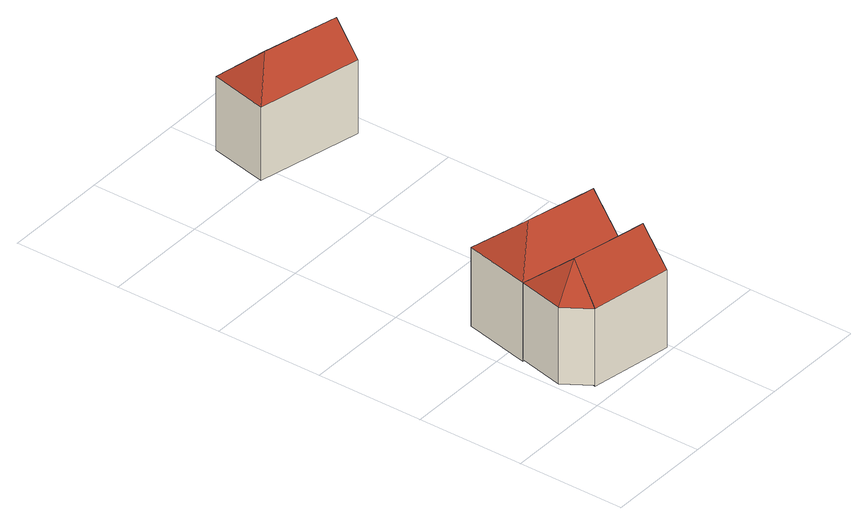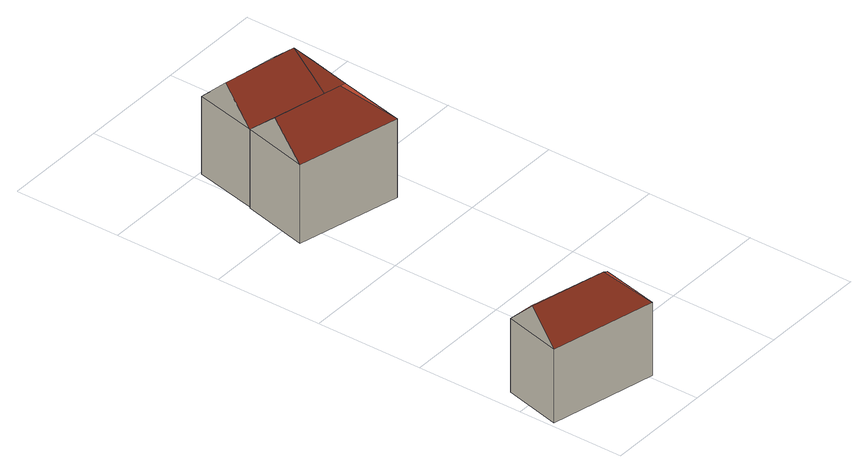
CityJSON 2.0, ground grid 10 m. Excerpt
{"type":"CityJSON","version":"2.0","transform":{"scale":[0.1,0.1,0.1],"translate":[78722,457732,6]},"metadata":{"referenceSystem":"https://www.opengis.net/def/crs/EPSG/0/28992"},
"CityObjects":{
"building1":{"type":"Building","children":["building1-1","building1-2"]},
"building1-1":{"type":"BuildingPart","attributes":{"RelativeEavesHeight":7.46,"AbsoluteEavesHeight":14.01,"RelativeRidgeHeight":10.33,"AbsoluteRidgeHeight":16.88,"roofType":"1130"},"parents":["building1"],"geometry":[{"type":"Solid","lod":"2","boundaries":[[[[0,1,2,3]],[[4,5,1,0]],[[6,7,5,4]],[[3,2,7,6]],[[0,8,4]],[[6,9,3]],[[3,9,8,0]],[[4,8,9,6]],[[1,5,7,2]]]],"semantics":{"surfaces":[{"type":"WallSurface"},{"type":"RoofSurface","Slope":12.18,"Direction":284.38},{"type":"RoofSurface","Slope":46.91,"Direction":190.62},{"type":"RoofSurface","Slope":47.16,"Direction":12.18},{"type":"GroundSurface"}],"values":[[0,0,0,0,1,0,2,3,4]]}}]},
"building1-2":{"type":"BuildingPart","attributes":{"RelativeEavesHeight":7.46,"AbsoluteEavesHeight":14.01,"RelativeRidgeHeight":10.32,"AbsoluteRidgeHeight":16.88,"roofType":"1120"},"parents":["building1"],"geometry":[{"type":"Solid","lod":"2","boundaries":[[[[10,11,12,0]],[[13,14,11,10]],[[4,15,14,13]],[[0,12,15,4]],[[0,8,10]],[[10,8,13]],[[13,8,4]],[[4,8,0]],[[11,14,15,12]]]],"semantics":{"surfaces":[{"type":"WallSurface"},{"type":"RoofSurface","Slope":44.11,"Direction":236.76},{"type":"RoofSurface","Slope":43.98,"Direction":283.7},{"type":"RoofSurface","Slope":48.09,"Direction":12.99},{"type":"RoofSurface","Slope":-12.18,"Direction":104.39},{"type":"GroundSurface"}],"values":[[0,0,0,0,1,2,3,4,5]]}}]},
"building2":{"type":"Building","attributes":{"RelativeEavesHeight":7.62,"AbsoluteEavesHeight":14.01,"RelativeRidgeHeight":10.49,"AbsoluteRidgeHeight":16.88,"roofType":"1130"},"geometry":[{"type":"Solid","lod":"2","boundaries":[[[[13,16,17,6]],[[18,19,16,13]],[[20,21,19,18]],[[6,17,21,20]],[[13,22,18]],[[20,23,6]],[[6,23,22,13]],[[18,22,23,20]],[[16,19,21,17]]]],"semantics":{"surfaces":[{"type":"WallSurface"},{"type":"RoofSurface","Slope":47.84,"Direction":282.99},{"type":"RoofSurface","Slope":47.84,"Direction":192.99},{"type":"RoofSurface","Slope":47.84,"Direction":12.99},{"type":"GroundSurface"}],"values":[[0,0,0,0,1,0,2,3,4]]}}]},
"building3":{"type":"Building","attributes":{"RelativeEavesHeight":7.11,"AbsoluteEavesHeight":13.44,"RelativeRidgeHeight":9.76,"AbsoluteRidgeHeight":16.09,"roofType":"1130"},"geometry":[{"type":"Solid","lod":"2","boundaries":[[[[24,25,26,27]],[[28,29,25,24]],[[30,31,29,28]],[[27,26,31,30]],[[24,32,28]],[[30,33,27]],[[27,33,32,24]],[[28,32,33,30]],[[25,29,31,26]]]],"semantics":{"surfaces":[{"type":"WallSurface"},{"type":"RoofSurface","Slope":46.06,"Direction":282.99},{"type":"RoofSurface","Slope":46.05,"Direction":193.01},{"type":"RoofSurface","Slope":46.05,"Direction":13.07},{"type":"GroundSurface"}],"values":[[0,0,0,0,1,0,2,3,4]]}}]}
},
"vertices":[
[18,16,80],[18,16,5],[95,3,5],[95,3,80],[33,78,80],[33,78,5],[108,61,80],[108,61,5],[31,46,109],[102,32,109],
[2,40,80],[2,40,6],[18,16,6],[12,83,80],[12,83,6],[33,78,6],
[12,83,4],[108,61,4],[26,145,80],[26,145,4],[123,122,80],[123,122,4],[50,107,109],[116,92,109],
[85,399,74],[85,399,3],[183,377,3],[183,377,74],[97,453,74],[97,453,3],[196,430,74],[196,430,3],[118,420,101],[189,403,101]
]}
